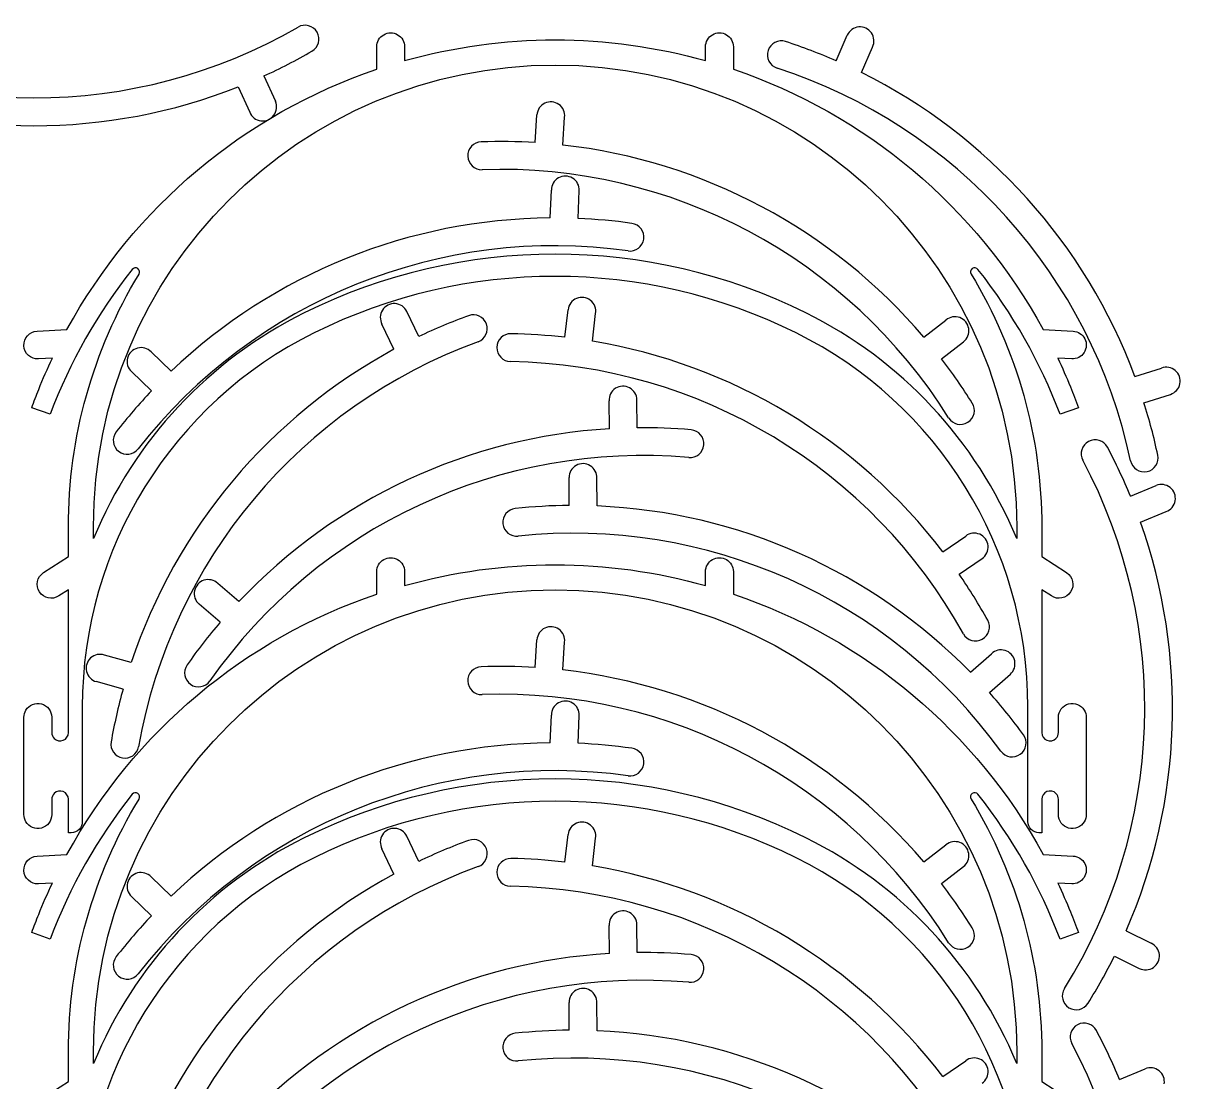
# Model space of a CAD drawing. Extents: x 1 to 1687, y 2 to 1275.
# Drawn here: x 1090 to 1683, y 736 to 1275 of the extents above; entities that cross this region are included whole.
import ezdxf

# ---------------------------------------------------------------- set-up
doc = ezdxf.new("R2010")
doc.units = 0
doc.layers.add('Capa_1', color=7, linetype='CONTINUOUS')

msp = doc.modelspace()

# ---------------------------------------------------------------- linework, layer by layer
at = {"layer": 'Capa_1', "color": 7}
for points in [[(1504.062576, 1255.858619), (1509.730485, 1268.849195)], [(1269.95814, 1251.538322), (1269.95814, 1263.01087)], [(1284.131371, 1263.01087), (1284.131371, 1255.924255)], [(1451.670385, 1263.01087), (1451.670385, 1251.538322)], [(1516.911355, 1249.865721), (1522.579263, 1262.856299)], [(1212.391481, 1248.12776), (1218.252743, 1235.22327)], [(1199.340359, 1242.589333), (1205.201624, 1229.684843)], [(1350.693124, 1214.148705), (1351.576178, 1228.294392)], [(1364.816719, 1212.911764), (1365.699771, 1227.057453)], [(1358.362445, 1175.778116), (1358.962858, 1189.938617)], [(1372.537967, 1175.531964), (1373.13838, 1189.692465)], [(1291.355108, 1115.319467), (1285.237288, 1128.104324)], [(1365.8117, 1114.959538), (1367.433872, 1129.039624)], [(1278.723303, 1108.881801), (1272.605483, 1121.666659)], [(1379.851203, 1112.985121), (1381.473372, 1127.065208)], [(1548.77886, 1115.097359), (1560.012371, 1123.73961)], [(1096.786038, 1118.101175), (1112.038831, 1118.907292)], [(1557.702147, 1104.080055), (1568.935658, 1112.722306)], [(1104.610809, 1104.321651), (1097.534072, 1103.947704)], [(1165.183678, 1097.728828), (1154.915067, 1107.497958)], [(1624.094228, 1103.948073), (1617.017507, 1104.322048)], [(1656.324725, 1095.031489), (1669.836597, 1099.310462)], [(1155.157655, 1087.704617), (1144.889046, 1097.473748)], [(1388.474898, 1068.391986), (1388.333385, 1082.564504)], [(1402.643876, 1068.888061), (1402.502363, 1083.060579)], [(1660.941732, 1081.626666), (1674.453604, 1085.905639)], [(1103.463124, 1075.745248), (1094.129148, 1079.108016)], [(1627.499148, 1079.108385), (1618.16517, 1075.745616)], [(1368.048019, 1029.286419), (1367.942169, 1043.459247)], [(1382.223495, 1029.037704), (1382.117642, 1043.210533)], [(1654.056859, 1034.029959), (1667.158024, 1039.437336)], [(1659.136481, 1020.793517), (1672.237646, 1026.200897)], [(1596.089629, 1018.463096), (1596.089629, 1012.382696)], [(1608.845535, 1018.462331), (1608.845535, 1003.265002), (1608.847037, 1003.290514), (1621.516033, 995.055216)], [(1558.442019, 1005.676932), (1570.112436, 1013.719423)], [(1100.112258, 995.054848), (1112.781264, 1003.290145), (1112.782764, 1003.264633)], [(1566.776476, 994.207718), (1578.446893, 1002.250209)], [(1269.95814, 984.108401), (1269.95814, 995.580949)], [(1284.131371, 995.580949), (1284.131371, 988.494335)], [(1451.670385, 995.580949), (1451.670385, 984.108401)], [(1112.782548, 913.58115), (1112.782548, 986.386501)], [(1199.645661, 980.339467), (1188.879845, 989.557791)], [(1613.791283, 983.171616), (1608.845535, 986.386501)], [(1613.791481, 983.172013), (1613.791283, 983.171616)], [(1190.158004, 969.804272), (1179.392191, 979.022597)], [(1350.693124, 946.718784), (1351.576178, 960.864472)], [(1364.816719, 945.481844), (1365.699771, 959.627532)], [(1144.798497, 949.276433), (1131.145522, 953.081242)], [(1572.560701, 944.29412), (1583.163995, 953.698929)], [(1140.652126, 935.718647), (1126.999153, 939.523458)], [(1582.23078, 933.926111), (1592.834073, 943.33092)], [(1119.869163, 926.778296), (1119.869163, 872.478816)], [(1358.362445, 908.348196), (1358.962858, 922.508697)], [(1372.537967, 908.102044), (1373.13838, 922.262545)], [(1608.845535, 879.56543), (1608.845535, 872.478816), (1608.845535, 862.557528)], [(1114.199874, 862.557528), (1112.782548, 862.557528), (1112.782548, 872.478816)], [(1601.758921, 868.226848), (1601.758921, 872.478816)], [(1291.355108, 847.956078), (1285.237288, 860.740936)], [(1365.8117, 847.59615), (1367.433872, 861.676235)], [(1379.851203, 845.621732), (1381.473372, 859.701819)], [(1548.77886, 847.667438), (1560.012371, 856.30969)], [(1096.786038, 850.671255), (1112.038831, 851.477371)], [(1278.723303, 841.518413), (1272.605483, 854.30327)], [(1557.702147, 836.650134), (1568.935658, 845.292386)], [(1104.610809, 836.89173), (1097.534072, 836.517784)], [(1165.183678, 830.298908), (1154.915067, 840.068038)], [(1624.094228, 836.518153), (1617.017507, 836.892127)], [(1155.157655, 820.274696), (1144.889046, 830.043828)], [(1388.474898, 801.028598), (1388.333385, 815.201116)], [(1402.643876, 801.524673), (1402.502363, 815.69719)], [(1103.463124, 808.315327), (1094.129148, 811.678096)], [(1627.499148, 811.678464), (1618.16517, 808.315696)], [(1651.865174, 812.570426), (1664.557226, 806.262327)], [(1645.874599, 799.720561), (1658.56665, 793.412462)], [(1368.048019, 761.923031), (1367.942169, 776.095859)], [(1382.223495, 761.674316), (1382.117642, 775.847145)], [(1596.089629, 751.033176), (1596.089629, 744.952776)], [(1608.845535, 751.032411), (1608.845535, 735.835082), (1608.847037, 735.860593), (1621.516033, 727.625296)], [(1558.442019, 738.313544), (1570.112436, 746.356035)], [(1648.445669, 736.866167), (1661.546834, 742.273544)], [(1100.112258, 727.624927), (1112.781264, 735.860225), (1112.782764, 735.834713)]]:
    msp.add_lwpolyline(points, dxfattribs=at)
for points in [[(1488.688051, 1127.382514)], [(1488.688051, 859.952593)]]:
    msp.add_lwpolyline(points, close=True, dxfattribs=at)
for points in [[(960.519798, 1273.005064), (1043.838657, 1224.900513), (1146.491931, 1224.900154), (1229.811126, 1273.004124)], [(1239.49043, 1270.409476), (1237.533801, 1273.798502), (1233.200539, 1274.960083), (1229.811126, 1273.004124)], [(1236.897697, 1260.729658), (1240.286336, 1262.686958), (1241.447059, 1267.02045), (1239.49043, 1270.409476)], [(1273.501448, 1269.148059), (1275.694055, 1270.413961), (1278.395457, 1270.413961), (1280.588064, 1269.148059)], [(1284.131371, 1255.924255), (1334.282136, 1270.016489), (1387.346392, 1270.016489), (1437.497157, 1255.924255)], [(1441.040464, 1269.148058), (1443.23307, 1270.413959), (1445.934472, 1270.413959), (1448.127078, 1269.148058)], [(1515.553589, 1273.072329), (1512.989616, 1272.826669), (1510.76047, 1271.210009), (1509.730485, 1268.849195)], [(1522.072648, 1270.031725), (1520.613128, 1272.154014), (1518.117563, 1273.317989), (1515.553589, 1273.072329)], [(1522.579263, 1262.856299), (1523.726106, 1265.162608), (1523.532169, 1267.909437), (1522.072648, 1270.031725)], [(1269.95814, 1263.01087), (1269.95814, 1265.542674), (1271.308842, 1267.882157), (1273.501448, 1269.148059)], [(1280.588064, 1269.148059), (1282.78067, 1267.882157), (1284.131371, 1265.542674), (1284.131371, 1263.01087)], [(1437.497157, 1263.01087), (1437.497157, 1265.542673), (1438.847858, 1267.882156), (1441.040464, 1269.148058)], [(1448.127078, 1269.148058), (1450.319684, 1267.882156), (1451.670385, 1265.542673), (1451.670385, 1263.01087)], [(1478.299647, 1265.637881), (1474.577644, 1266.846429), (1470.580563, 1264.809328), (1469.371279, 1261.087564)], [(1504.062576, 1255.858619), (1495.638551, 1259.534109), (1487.040751, 1262.797718), (1478.299647, 1265.637881)], [(1212.391481, 1248.12776), (1220.759688, 1251.928619), (1228.938088, 1256.13422), (1236.897697, 1260.729658)], [(1437.497157, 1255.924255), (1437.497157, 1255.924255), (1437.497157, 1263.01087), (1437.497157, 1263.01087)], [(1469.371279, 1261.087564), (1468.161995, 1257.3658), (1470.198305, 1253.368316), (1473.91983, 1252.158296)], [(1125.538457, 1018.463096), (1125.563157, 1148.384747), (1230.89239, 1253.693957), (1360.814043, 1253.693957)], [(1360.814043, 1253.693957), (1490.735696, 1253.693957), (1596.064929, 1148.384747), (1596.089629, 1018.463096)], [(1112.038831, 1118.907292), (1146.159113, 1181.377019), (1202.533025, 1228.72354), (1269.95814, 1251.538322)], [(1451.670385, 1251.538322), (1519.095351, 1228.723579), (1575.469162, 1181.377203), (1609.589459, 1118.90766)], [(1654.110899, 1052.03584), (1634.10802, 1146.141977), (1565.419573, 1222.428226), (1473.91983, 1252.158296)], [(1656.324725, 1095.031489), (1631.193802, 1162.469227), (1581.352766, 1217.823305), (1516.911355, 1249.865721)], [(990.990347, 1242.59006), (1057.922131, 1216.141087), (1132.40839, 1216.140827), (1199.340359, 1242.589333)], [(1217.494701, 1228.070035), (1219.027781, 1230.139812), (1219.317967, 1232.878146), (1218.252743, 1235.22327)], [(1362.769568, 1233.626875), (1360.672202, 1235.121989), (1357.929035, 1235.362234), (1355.603709, 1234.254459)], [(1205.201624, 1229.684843), (1206.148149, 1227.289347), (1208.319204, 1225.595476), (1210.872981, 1225.260014)], [(1355.603709, 1234.254459), (1353.278383, 1233.146683), (1351.736601, 1230.865106), (1351.576178, 1228.294392)], [(1365.699771, 1227.057453), (1365.988647, 1229.616917), (1364.866934, 1232.131762), (1362.769568, 1233.626875)], [(1210.872981, 1225.260014), (1213.426757, 1224.924552), (1215.961622, 1226.000258), (1217.494701, 1228.070035)], [(1323.139185, 1214.526764), (1319.228299, 1214.389427), (1316.169001, 1211.108097), (1316.305564, 1207.197183)], [(1350.693124, 1214.148705), (1341.520038, 1214.721349), (1332.324529, 1214.847518), (1323.139185, 1214.526764)], [(1548.77886, 1115.097359), (1502.098452, 1169.872822), (1436.33099, 1204.842002), (1364.816719, 1212.911764)], [(1316.305564, 1207.197183), (1316.442127, 1203.286269), (1319.722853, 1200.226322), (1323.633793, 1200.362112)], [(1561.403922, 1073.937492), (1510.42117, 1155.526947), (1419.78371, 1203.719739), (1323.633793, 1200.362112)], [(1362.56373, 1196.165676), (1360.321587, 1194.89801), (1358.943138, 1192.514232), (1358.962858, 1189.938617)], [(1369.755874, 1196.040787), (1367.559095, 1197.385533), (1364.805873, 1197.433341), (1362.56373, 1196.165676)], [(1373.13838, 1189.692465), (1373.24751, 1192.265842), (1371.952654, 1194.696041), (1369.755874, 1196.040787)], [(1358.362445, 1175.778116), (1286.396417, 1175.227838), (1217.333961, 1147.324795), (1165.183678, 1097.728828)], [(1399.980473, 1173.027778), (1390.878978, 1174.306906), (1381.720657, 1175.142621), (1372.537967, 1175.531964)], [(1398.007965, 1158.992422), (1302.735735, 1172.382059), (1207.557278, 1133.927466), (1148.325395, 1058.114116)], [(1406.010509, 1165.024041), (1406.555126, 1168.899256), (1403.85558, 1172.482395), (1399.980473, 1173.027778)], [(1488.688051, 1127.382514), (1408.124018, 1167.353466), (1313.504066, 1167.353466), (1232.940032, 1127.382514)], [(1398.007965, 1158.992422), (1401.883288, 1158.448572), (1405.465893, 1161.148827), (1406.010509, 1165.024041)], [(1483.648675, 1117.225355), (1406.25958, 1155.621095), (1315.368495, 1155.621095), (1237.9794, 1117.225355)], [(1145.299081, 1149.579745), (1127.617982, 1127.280798), (1113.504708, 1102.372881), (1103.463124, 1075.745248)], [(1112.782764, 1018.461963), (1112.782772, 1063.845525), (1125.234609, 1108.35919), (1148.782359, 1147.155726)], [(1148.179444, 1150.004066), (1147.2579, 1150.64537), (1145.996543, 1150.459553), (1145.299081, 1149.579745)], [(1148.782359, 1147.155726), (1149.365015, 1148.115428), (1149.100989, 1149.362761), (1148.179444, 1150.004066)], [(1573.448869, 1150.004458), (1572.527319, 1149.363161), (1572.263283, 1148.11583), (1572.845932, 1147.156123)], [(1572.845932, 1147.156123), (1596.393689, 1108.359579), (1608.84553, 1063.845904), (1608.845535, 1018.462331)], [(1576.329229, 1149.580114), (1575.631775, 1150.459928), (1574.370419, 1150.645755), (1573.448869, 1150.004458)], [(1618.16517, 1075.745616), (1608.12359, 1102.373249), (1594.010322, 1127.281165), (1576.329229, 1149.580114)], [(1371.767809, 1134.780738), (1369.387693, 1133.796179), (1367.728616, 1131.598419), (1367.433872, 1129.039624)], [(1378.891002, 1133.778982), (1376.874759, 1135.381814), (1374.147925, 1135.765297), (1371.767809, 1134.780738)], [(1381.473372, 1127.065208), (1381.895804, 1129.606046), (1380.907246, 1132.17615), (1378.891002, 1133.778982)], [(1272.861438, 1128.855332), (1271.476876, 1126.683427), (1271.378894, 1123.931534), (1272.605483, 1121.666659)], [(1279.270356, 1132.121569), (1276.699395, 1132.277584), (1274.245999, 1131.027236), (1272.861438, 1128.855332)], [(1285.237288, 1128.104324), (1284.125516, 1130.427714), (1281.841317, 1131.965555), (1279.270356, 1132.121569)], [(1232.940032, 1127.382514), (1184.407023, 1103.303394), (1146.249082, 1062.445927), (1125.538457, 1012.382696)], [(1316.761046, 1125.991878), (1308.124389, 1122.848387), (1299.645727, 1119.286709), (1291.355108, 1115.319467)], [(1325.842779, 1121.755929), (1324.504344, 1125.433222), (1320.438604, 1127.329586), (1316.761046, 1125.991878)], [(1321.608626, 1112.673358), (1325.285654, 1114.01252), (1327.181214, 1118.078635), (1325.842779, 1121.755929)], [(1596.089629, 1012.382696), (1575.379004, 1062.445927), (1537.221062, 1103.303394), (1488.688051, 1127.382514)], [(1567.097171, 1124.983858), (1564.684861, 1125.886599), (1561.972731, 1125.410289), (1560.012371, 1123.73961)], [(1571.624522, 1119.394079), (1571.242595, 1121.941295), (1569.509481, 1124.081117), (1567.097171, 1124.983858)], [(1090.088505, 1110.650696), (1089.882048, 1114.557045), (1092.879842, 1117.891855), (1096.786038, 1118.101175)], [(1237.9794, 1117.225355), (1165.631091, 1081.330542), (1119.869153, 1007.541626), (1119.869163, 926.778296)], [(1338.315309, 1116.779141), (1334.402594, 1116.846673), (1331.175757, 1113.72995), (1331.107452, 1109.817249)], [(1365.8117, 1114.959538), (1356.681155, 1116.01148), (1347.504851, 1116.618731), (1338.315309, 1116.779141)], [(1601.758921, 926.778297), (1601.758928, 1007.541628), (1555.996987, 1081.330544), (1483.648675, 1117.225355)], [(1568.935658, 1112.722306), (1570.977127, 1114.292844), (1572.00645, 1116.846863), (1571.624522, 1119.394079)], [(1609.589459, 1118.90766), (1609.589459, 1118.90766), (1624.842263, 1118.101572), (1624.842263, 1118.101572)], [(1624.842263, 1118.101572), (1627.370542, 1117.967948), (1629.635481, 1116.495654), (1630.783899, 1114.239289)], [(1097.534072, 1103.947704), (1093.627574, 1103.744111), (1090.294962, 1106.744348), (1090.088505, 1110.650696)], [(1154.915067, 1107.497958), (1153.140089, 1109.364442), (1150.492583, 1110.121672), (1147.999099, 1109.476036)], [(1321.608626, 1112.673358), (1231.202186, 1079.768103), (1165.217934, 1001.131134), (1148.511497, 906.384233)], [(1331.107452, 1109.817249), (1331.039146, 1105.904548), (1334.155231, 1102.677095), (1338.067918, 1102.608015)], [(1558.442019, 1005.676932), (1514.692311, 1062.820391), (1450.845126, 1101.18365), (1379.851203, 1112.985121)], [(1630.783899, 1114.239289), (1631.932317, 1111.982923), (1631.789742, 1109.285281), (1630.409881, 1107.162539)], [(1097.65531, 1088.383175), (1099.810259, 1093.765885), (1102.129851, 1099.081211), (1104.610809, 1104.321651)], [(1142.912217, 1104.390073), (1142.266131, 1101.896705), (1143.022882, 1099.249063), (1144.889046, 1097.473748)], [(1147.999099, 1109.476036), (1145.505615, 1108.830401), (1143.558302, 1106.88344), (1142.912217, 1104.390073)], [(1278.723303, 1108.881801), (1215.439412, 1074.609931), (1167.560568, 1017.550147), (1144.798497, 949.276433)], [(1573.423532, 1081.448216), (1568.553072, 1089.242573), (1563.306413, 1096.795442), (1557.702147, 1104.080055)], [(1617.017507, 1104.322048), (1619.296116, 1099.508985), (1621.438645, 1094.632668), (1623.442543, 1089.698904)], [(1630.409881, 1107.162539), (1629.030021, 1105.039797), (1626.622507, 1103.814449), (1624.094228, 1103.948073)], [(1568.895638, 963.912729), (1522.252818, 1048.058599), (1434.261789, 1100.928943), (1338.067918, 1102.608015)], [(1676.919688, 1098.056528), (1674.961614, 1099.729886), (1672.250138, 1100.209904), (1669.836597, 1099.310462)], [(1679.26219, 1091.255409), (1679.774494, 1093.779636), (1678.877762, 1096.38317), (1676.919688, 1098.056528)], [(1094.129148, 1079.108016), (1095.250327, 1082.220073), (1096.425895, 1085.312266), (1097.65531, 1088.383175)], [(1155.157655, 1087.704617), (1148.822638, 1081.045714), (1142.815228, 1074.082645), (1137.156714, 1066.840087)], [(1391.603423, 1088.971484), (1389.430698, 1087.588211), (1388.178896, 1085.135557), (1388.333385, 1082.564504)], [(1398.792247, 1089.223174), (1396.5281, 1090.451106), (1393.776149, 1090.354757), (1391.603423, 1088.971484)], [(1402.502363, 1083.060579), (1402.476663, 1085.636141), (1401.056394, 1087.995242), (1398.792247, 1089.223174)], [(1623.442543, 1089.698904), (1624.865234, 1086.196136), (1626.217706, 1082.665257), (1627.499148, 1079.108385)], [(1674.453604, 1085.905639), (1676.909112, 1086.683238), (1678.749885, 1088.731181), (1679.26219, 1091.255409)], [(1571.168347, 1071.684237), (1574.487006, 1073.757977), (1575.496615, 1078.129146), (1573.423532, 1081.448216)], [(1667.974457, 1054.982664), (1666.063549, 1063.972759), (1663.716534, 1072.864597), (1660.941732, 1081.626666)], [(1388.474898, 1068.391986), (1316.636297, 1064.076051), (1249.128821, 1032.596798), (1199.645661, 980.339467)], [(1430.179832, 1067.823537), (1421.023866, 1068.624576), (1411.834358, 1068.979837), (1402.643876, 1068.888061)], [(1561.403922, 1073.937492), (1563.478318, 1070.619243), (1567.849687, 1069.610498), (1571.168347, 1071.684237)], [(1137.156714, 1066.840087), (1134.74805, 1063.755895), (1135.295217, 1059.303139), (1138.378931, 1056.893865)], [(1436.620488, 1060.146357), (1436.961545, 1064.044763), (1434.078171, 1067.481709), (1430.179832, 1067.823537)], [(1642.317804, 1058.961005), (1640.479947, 1062.415882), (1636.189599, 1063.72712), (1632.734358, 1061.889946)], [(1138.378931, 1056.893865), (1141.462646, 1054.484592), (1145.915511, 1055.030877), (1148.325395, 1058.114116)], [(1428.944581, 1053.704183), (1333.102159, 1062.089307), (1240.066699, 1018.706159), (1184.883755, 939.89675)], [(1428.944581, 1053.704183), (1432.843056, 1053.363897), (1436.27943, 1056.24795), (1436.620488, 1060.146357)], [(1632.734358, 1061.889946), (1629.279118, 1060.052772), (1627.967031, 1055.762683), (1629.803522, 1052.30708)], [(1654.056859, 1034.029959), (1650.550332, 1042.525704), (1646.632686, 1050.845882), (1642.317804, 1058.961005)], [(1378.736317, 1049.559552), (1376.539767, 1050.904719), (1373.786523, 1050.953025), (1371.544136, 1049.685742)], [(1620.405394, 783.179797), (1671.388142, 864.769255), (1674.970688, 967.359994), (1629.803522, 1052.30708)], [(1654.110899, 1052.03584), (1654.925285, 1048.208221), (1658.688018, 1045.765215), (1662.515798, 1046.578844)], [(1662.515798, 1046.578844), (1666.343579, 1047.392473), (1668.787329, 1051.154722), (1667.974457, 1054.982664)], [(1371.544136, 1049.685742), (1369.301749, 1048.418458), (1367.922877, 1046.03489), (1367.942169, 1043.459247)], [(1382.117642, 1043.210533), (1382.227275, 1045.783914), (1380.932868, 1048.214386), (1378.736317, 1049.559552)], [(1674.28045, 1038.430137), (1672.265432, 1040.034509), (1669.538892, 1040.420076), (1667.158024, 1039.437336)], [(1676.857688, 1031.714391), (1677.282062, 1034.254906), (1676.295468, 1036.825765), (1674.28045, 1038.430137)], [(1340.534828, 1027.741492), (1336.643048, 1027.33168), (1333.820097, 1023.844937), (1334.229139, 1019.953076)], [(1368.048019, 1029.286419), (1358.857333, 1029.217786), (1349.675423, 1028.702202), (1340.534828, 1027.741492)], [(1572.560701, 944.29412), (1522.173061, 995.679892), (1454.126478, 1025.976183), (1382.223495, 1029.037704)], [(1672.237646, 1026.200897), (1674.664713, 1027.063252), (1676.433314, 1029.173876), (1676.857688, 1031.714391)], [(1588.026176, 904.115196), (1531.476223, 981.949526), (1437.697792, 1023.702374), (1342.016308, 1013.645847)], [(1651.865174, 812.570426), (1680.633689, 878.538482), (1683.233221, 952.979366), (1659.136481, 1020.793517)], [(1112.782764, 1003.264633), (1112.782764, 1003.264633), (1112.782764, 1018.461963), (1112.782764, 1018.461963)], [(1125.538457, 1012.382696), (1125.538457, 1012.382696), (1125.538457, 1018.463096), (1125.538457, 1018.463096)], [(1334.229139, 1019.953076), (1334.638181, 1016.061215), (1338.124366, 1013.237574), (1342.016308, 1013.645847)], [(1577.252645, 1014.591176), (1574.890887, 1015.618931), (1572.157546, 1015.285215), (1570.112436, 1013.719423)], [(1581.481245, 1008.772114), (1581.233152, 1011.335828), (1579.614403, 1013.563421), (1577.252645, 1014.591176)], [(1273.501448, 1001.718138), (1275.694055, 1002.98404), (1278.395457, 1002.98404), (1280.588064, 1001.718138)], [(1441.040464, 1001.718137), (1443.23307, 1002.984039), (1445.934472, 1002.984039), (1448.127078, 1001.718137)], [(1578.446893, 1002.250209), (1580.567759, 1003.711752), (1581.729338, 1006.2084), (1581.481245, 1008.772114)], [(1269.95814, 995.580949), (1269.95814, 998.112753), (1271.308842, 1000.452237), (1273.501448, 1001.718138)], [(1280.588064, 1001.718138), (1282.78067, 1000.452237), (1284.131371, 998.112753), (1284.131371, 995.580949)], [(1284.131371, 988.494335), (1334.282136, 1002.586569), (1387.346392, 1002.586569), (1437.497157, 988.494335)], [(1437.497157, 995.580949), (1437.497157, 998.112753), (1438.847858, 1000.452236), (1441.040464, 1001.718137)], [(1448.127078, 1001.718137), (1450.319684, 1000.452236), (1451.670385, 998.112753), (1451.670385, 995.580949)], [(1098.041632, 985.256616), (1095.910765, 988.534679), (1096.837324, 992.919173), (1100.112258, 995.054848)], [(1181.869831, 991.171204), (1179.413554, 990.395955), (1177.570806, 988.349748), (1177.056099, 985.825984)], [(1188.879845, 989.557791), (1187.009616, 991.328822), (1184.326108, 991.946454), (1181.869831, 991.171204)], [(1437.497157, 988.494335), (1437.497157, 988.494335), (1437.497157, 995.580949), (1437.497157, 995.580949)], [(1581.291857, 970.784102), (1576.835997, 978.822677), (1571.991814, 986.639784), (1566.776476, 994.207718)], [(1621.516033, 995.055216), (1624.786643, 992.917831), (1625.710299, 988.536553), (1623.580892, 985.260743)], [(1107.836815, 983.171616), (1104.555628, 981.045561), (1100.172499, 981.978553), (1098.041632, 985.256616)], [(1112.782548, 986.386501), (1112.782548, 986.386501), (1107.836815, 983.171616), (1107.836815, 983.171616)], [(1125.538457, 751.033176), (1125.563157, 880.954827), (1230.89239, 986.264037), (1360.814043, 986.264037)], [(1177.056099, 985.825984), (1176.541391, 983.30222), (1177.435672, 980.697811), (1179.392191, 979.022597)], [(1360.814043, 986.264037), (1490.735696, 986.264037), (1596.064929, 880.954827), (1596.089629, 751.033176)], [(1608.845535, 986.386501), (1608.845535, 986.386501), (1608.845535, 913.58115), (1608.845535, 913.58115)], [(1623.580892, 985.260743), (1621.451486, 981.984932), (1617.072473, 981.050598), (1613.791481, 983.172013)], [(1112.038831, 851.477371), (1146.159113, 913.947099), (1202.533025, 961.29362), (1269.95814, 984.108401)], [(1451.670385, 984.108401), (1519.095351, 961.293659), (1575.469162, 913.947283), (1609.589459, 851.47774)], [(1190.158004, 969.804272), (1184.180169, 962.822945), (1178.545411, 955.555015), (1173.273698, 948.026239)], [(1362.769568, 966.196955), (1360.672202, 967.692068), (1357.929035, 967.932314), (1355.603709, 966.824538)], [(1578.528755, 961.151532), (1581.951397, 963.048744), (1583.188392, 967.361084), (1581.291857, 970.784102)], [(1355.603709, 966.824538), (1353.278383, 965.716763), (1351.736601, 963.435186), (1351.576178, 960.864472)], [(1365.699771, 959.627532), (1365.988647, 962.186997), (1364.866934, 964.701842), (1362.769568, 966.196955)], [(1568.895638, 963.912729), (1570.793527, 960.490461), (1575.106112, 959.25432), (1578.528755, 961.151532)], [(1590.144742, 955.434357), (1587.675337, 956.166625), (1585.003039, 955.502286), (1583.163995, 953.698929)], [(1124.110434, 951.580931), (1122.211926, 949.840249), (1121.406593, 947.206977), (1122.006699, 944.702145)], [(1131.145522, 953.081242), (1128.702049, 953.895948), (1126.008942, 953.321613), (1124.110434, 951.580931)], [(1595.050988, 950.174006), (1594.492306, 952.688376), (1592.614148, 954.702089), (1590.144742, 955.434357)], [(1592.834073, 943.33092), (1594.761014, 945.040037), (1595.60967, 947.659637), (1595.050988, 950.174006)], [(1122.006699, 944.702145), (1122.606804, 942.197313), (1124.517969, 940.214857), (1126.999153, 939.523458)], [(1173.273698, 948.026239), (1171.02975, 944.820215), (1171.809205, 940.402197), (1175.014786, 938.157614)], [(1323.139185, 947.096844), (1319.228299, 946.959507), (1316.169001, 943.678176), (1316.305564, 939.767263)], [(1350.693124, 946.718784), (1341.520038, 947.291429), (1332.324529, 947.417597), (1323.139185, 947.096844)], [(1548.77886, 847.667438), (1502.098452, 902.442902), (1436.33099, 937.412082), (1364.816719, 945.481844)], [(1175.014786, 938.157614), (1178.220366, 935.913032), (1182.638538, 936.691614), (1184.883755, 939.89675)], [(1316.305564, 939.767263), (1316.442127, 935.856349), (1319.722853, 932.796402), (1323.633793, 932.932192)], [(1140.652126, 935.718647), (1138.184803, 926.865074), (1136.149538, 917.896741), (1134.553542, 908.84543)], [(1561.403922, 806.507572), (1510.42117, 888.097027), (1419.78371, 936.289819), (1323.633793, 932.932192)], [(1599.492585, 912.44607), (1594.090283, 919.881695), (1588.329542, 927.050176), (1582.23078, 933.926111)], [(1091.100625, 924.997941), (1092.731135, 927.74046), (1095.993341, 929.055193), (1099.069887, 928.209711)], [(1099.069887, 928.209711), (1102.146433, 927.364228), (1104.278617, 924.567033), (1104.278611, 921.376426)], [(1362.56373, 928.735755), (1360.321587, 927.46809), (1358.943138, 925.084312), (1358.962858, 922.508697)], [(1369.755874, 928.610867), (1367.559095, 929.955612), (1364.805873, 930.003421), (1362.56373, 928.735755)], [(1373.13838, 922.262545), (1373.24751, 924.835922), (1371.952654, 927.266121), (1369.755874, 928.610867)], [(1601.758921, 872.478816), (1601.758921, 872.478816), (1601.758921, 926.778296), (1601.758921, 926.778297)], [(1617.349472, 921.376426), (1617.349468, 924.567032), (1619.481652, 927.364225), (1622.558196, 928.209708)], [(1622.558196, 928.209708), (1625.634741, 929.05519), (1628.896945, 927.740458), (1630.527456, 924.997941)], [(1090.105383, 921.376426), (1090.105381, 922.651137), (1090.449204, 923.902249), (1091.100625, 924.997941)], [(1090.105383, 871.770155), (1090.105383, 871.770155), (1090.105383, 921.376426), (1090.105383, 921.376426)], [(1104.278611, 921.376426), (1104.278611, 921.376426), (1104.278611, 913.58115), (1104.278611, 913.58115)], [(1617.349472, 913.58115), (1617.349472, 913.58115), (1617.349472, 921.376426), (1617.349472, 921.376426)], [(1630.527456, 924.997941), (1631.178878, 923.90225), (1631.522702, 922.651137), (1631.5227, 921.376426)], [(1631.5227, 921.376426), (1631.5227, 921.376426), (1631.5227, 871.770155), (1631.5227, 871.770155)], [(1104.278611, 913.58115), (1104.278635, 912.453487), (1104.726608, 911.372017), (1105.523988, 910.57464)], [(1105.523988, 910.57464), (1106.740031, 909.358598), (1108.568857, 908.994814), (1110.157699, 909.652916)], [(1110.157699, 909.652916), (1111.746542, 910.311017), (1112.782513, 911.861406), (1112.782548, 913.58115)], [(1134.553542, 908.84543), (1133.874758, 904.991452), (1136.44832, 901.31678), (1140.302164, 900.637234)], [(1358.362445, 908.348196), (1286.396417, 907.797918), (1217.333961, 879.894874), (1165.183678, 830.298908)], [(1399.980473, 905.597858), (1390.878978, 906.876985), (1381.720657, 907.712701), (1372.537967, 908.102044)], [(1597.923994, 902.548562), (1601.089913, 904.848748), (1601.792145, 909.279697), (1599.492585, 912.44607)], [(1608.845535, 913.58115), (1608.845569, 911.861405), (1609.881541, 910.311015), (1611.470385, 909.652913)], [(1611.470385, 909.652913), (1613.059229, 908.994811), (1614.888055, 909.358596), (1616.104099, 910.57464)], [(1616.104099, 910.57464), (1616.901477, 911.372017), (1617.349449, 912.453487), (1617.349472, 913.58115)], [(1140.302164, 900.637234), (1144.156008, 899.957689), (1147.831189, 902.530524), (1148.511497, 906.384233)], [(1398.007965, 891.562502), (1302.735735, 904.952139), (1207.557278, 866.497546), (1148.325395, 790.684195)], [(1406.010509, 897.594121), (1406.555126, 901.469336), (1403.85558, 905.052475), (1399.980473, 905.597858)], [(1588.026176, 904.115196), (1590.326988, 900.949732), (1594.758075, 900.248377), (1597.923994, 902.548562)], [(1488.688051, 859.952593), (1408.124018, 899.923545), (1313.504066, 899.923545), (1232.940032, 859.952593)], [(1398.007965, 891.562502), (1401.883288, 891.018652), (1405.465893, 893.718907), (1406.010509, 897.594121)], [(1483.648675, 849.795434), (1406.25958, 888.191175), (1315.368495, 888.191175), (1237.9794, 849.795434)], [(1145.299081, 882.149825), (1127.617982, 859.850877), (1113.504708, 834.942961), (1103.463124, 808.315327)], [(1105.523988, 882.572026), (1104.726588, 881.774627), (1104.278612, 880.693123), (1104.278611, 879.56543)], [(1104.278611, 879.56543), (1104.278611, 879.56543), (1104.278611, 871.770155), (1104.278611, 871.770155)], [(1110.157738, 883.493733), (1108.568888, 884.151857), (1106.740042, 883.788078), (1105.523988, 882.572026)], [(1112.782548, 879.56543), (1112.782547, 881.28519), (1111.746589, 882.83561), (1110.157738, 883.493733)], [(1112.782548, 872.478816), (1112.782548, 872.478816), (1112.782548, 879.56543), (1112.782548, 879.56543)], [(1112.782764, 751.032042), (1112.782772, 796.415605), (1125.234609, 840.929269), (1148.782359, 879.725806)], [(1148.179444, 882.574145), (1147.2579, 883.21545), (1145.996543, 883.029633), (1145.299081, 882.149825)], [(1148.782359, 879.725806), (1149.365015, 880.685508), (1149.100989, 881.932841), (1148.179444, 882.574145)], [(1573.448869, 882.574538), (1572.527319, 881.933241), (1572.263283, 880.685909), (1572.845932, 879.726203)], [(1572.845932, 879.726203), (1596.393689, 840.929659), (1608.84553, 796.415984), (1608.845535, 751.032411)], [(1576.329229, 882.150193), (1575.631775, 883.030008), (1574.370419, 883.215835), (1573.448869, 882.574538)], [(1618.16517, 808.315696), (1608.12359, 834.943328), (1594.010322, 859.851245), (1576.329229, 882.150193)], [(1611.470346, 883.493736), (1609.881494, 882.835613), (1608.845535, 881.285191), (1608.845535, 879.56543)], [(1616.104099, 882.572026), (1614.888044, 883.78808), (1613.059197, 884.15186), (1611.470346, 883.493736)], [(1617.349472, 879.56543), (1617.349472, 880.693122), (1616.901498, 881.774627), (1616.104099, 882.572026)], [(1617.349472, 871.770155), (1617.349472, 871.770155), (1617.349472, 879.56543), (1617.349472, 879.56543)], [(1119.869163, 872.478816), (1119.869163, 872.478816), (1119.869163, 868.226848), (1119.869163, 868.226848)], [(1091.100625, 868.148696), (1090.449214, 869.244371), (1090.105391, 870.495463), (1090.105383, 871.770155)], [(1099.06986, 864.936918), (1095.99332, 864.091451), (1092.73113, 865.406186), (1091.100625, 868.148696)], [(1104.278611, 871.770155), (1104.278591, 868.579558), (1102.146399, 865.782386), (1099.06986, 864.936918)], [(1119.869163, 868.226848), (1119.86917, 866.723254), (1119.271875, 865.28124), (1118.208677, 864.218036)], [(1371.767809, 867.417349), (1369.387693, 866.43279), (1367.728616, 864.235031), (1367.433872, 861.676235)], [(1378.891002, 866.415594), (1376.874759, 868.018426), (1374.147925, 868.401908), (1371.767809, 867.417349)], [(1603.419408, 864.218035), (1602.356208, 865.281239), (1601.758913, 866.723253), (1601.758921, 868.226848)], [(1622.558224, 864.936922), (1619.481686, 865.782389), (1617.349494, 868.579559), (1617.349472, 871.770155)], [(1630.527456, 868.148696), (1628.896951, 865.406188), (1625.634762, 864.091455), (1622.558224, 864.936922)], [(1631.5227, 871.770155), (1631.522692, 870.495462), (1631.178868, 869.244371), (1630.527456, 868.148696)], [(1118.208677, 864.218036), (1117.145478, 863.154831), (1115.703468, 862.557529), (1114.199874, 862.557528)], [(1272.861438, 861.491944), (1271.476876, 859.320039), (1271.378894, 856.568145), (1272.605483, 854.30327)], [(1279.270356, 864.758181), (1276.699395, 864.914195), (1274.245999, 863.663848), (1272.861438, 861.491944)], [(1285.237288, 860.740936), (1284.125516, 863.064326), (1281.841317, 864.602166), (1279.270356, 864.758181)], [(1381.473372, 859.701819), (1381.895804, 862.242658), (1380.907246, 864.812762), (1378.891002, 866.415594)], [(1607.428212, 862.557528), (1605.924618, 862.557528), (1604.482607, 863.15483), (1603.419408, 864.218035)], [(1608.845535, 862.557528), (1608.845535, 862.557528), (1607.428212, 862.557528), (1607.428212, 862.557528)], [(1232.940032, 859.952593), (1184.407023, 835.873473), (1146.249082, 795.016006), (1125.538457, 744.952776)], [(1316.761046, 858.62849), (1308.124389, 855.484999), (1299.645727, 851.923321), (1291.355108, 847.956078)], [(1325.842779, 854.39254), (1324.504344, 858.069834), (1320.438604, 859.966197), (1316.761046, 858.62849)], [(1596.089629, 744.952776), (1575.379004, 795.016007), (1537.221062, 835.873474), (1488.688051, 859.952593)], [(1567.097171, 857.553938), (1564.684861, 858.456679), (1561.972731, 857.980369), (1560.012371, 856.30969)], [(1571.624522, 851.964159), (1571.242595, 854.511375), (1569.509481, 856.651197), (1567.097171, 857.553938)], [(1090.088505, 843.220776), (1089.882048, 847.127124), (1092.879842, 850.461934), (1096.786038, 850.671255)], [(1237.9794, 849.795434), (1165.631091, 813.900622), (1119.869153, 740.111706), (1119.869163, 659.348376)], [(1321.608626, 845.30997), (1325.285654, 846.649132), (1327.181214, 850.715247), (1325.842779, 854.39254)], [(1338.315309, 849.415753), (1334.402594, 849.483284), (1331.175757, 846.366562), (1331.107452, 842.453861)], [(1365.8117, 847.59615), (1356.681155, 848.648091), (1347.504851, 849.255343), (1338.315309, 849.415753)], [(1601.758921, 659.348376), (1601.758928, 740.111708), (1555.996987, 813.900624), (1483.648675, 849.795434)], [(1568.935658, 845.292386), (1570.977127, 846.862923), (1572.00645, 849.416942), (1571.624522, 851.964159)], [(1609.589459, 851.47774), (1609.589459, 851.47774), (1624.842263, 850.671652), (1624.842263, 850.671652)], [(1624.842263, 850.671652), (1627.370542, 850.538028), (1629.635481, 849.065734), (1630.783899, 846.809368)], [(1097.534072, 836.517784), (1093.627574, 836.31419), (1090.294962, 839.314428), (1090.088505, 843.220776)], [(1154.915067, 840.068038), (1153.140089, 841.934522), (1150.492583, 842.691751), (1147.999099, 842.046116)], [(1321.608626, 845.30997), (1231.202186, 812.404715), (1165.217934, 733.767745), (1148.511497, 639.020845)], [(1558.442019, 738.313544), (1514.692311, 795.457003), (1450.845126, 833.820262), (1379.851203, 845.621732)], [(1630.783899, 846.809368), (1631.932317, 844.553003), (1631.789742, 841.855361), (1630.409881, 839.732619)], [(1097.65531, 820.953255), (1099.810259, 826.335964), (1102.129851, 831.65129), (1104.610809, 836.89173)], [(1142.912217, 836.960152), (1142.266131, 834.466785), (1143.022882, 831.819142), (1144.889046, 830.043828)], [(1147.999099, 842.046116), (1145.505615, 841.400481), (1143.558302, 839.45352), (1142.912217, 836.960152)], [(1278.723303, 841.518413), (1215.439412, 807.246543), (1167.560568, 750.186759), (1144.798497, 681.913045)], [(1331.107452, 842.453861), (1331.039146, 838.54116), (1334.155231, 835.313706), (1338.067918, 835.244627)], [(1617.017507, 836.892127), (1619.296116, 832.079064), (1621.438645, 827.202748), (1623.442543, 822.268984)], [(1630.409881, 839.732619), (1629.030021, 837.609877), (1626.622507, 836.384529), (1624.094228, 836.518153)], [(1568.895638, 696.54934), (1522.252818, 780.695211), (1434.261789, 833.565555), (1338.067918, 835.244627)], [(1573.423532, 814.018296), (1568.553072, 821.812653), (1563.306413, 829.365521), (1557.702147, 836.650134)], [(1094.129148, 811.678096), (1095.250327, 814.790153), (1096.425895, 817.882346), (1097.65531, 820.953255)], [(1155.157655, 820.274696), (1148.822638, 813.615794), (1142.815228, 806.652725), (1137.156714, 799.410166)], [(1391.603423, 821.608095), (1389.430698, 820.224822), (1388.178896, 817.772168), (1388.333385, 815.201116)], [(1398.792247, 821.859786), (1396.5281, 823.087718), (1393.776149, 822.991368), (1391.603423, 821.608095)], [(1402.502363, 815.69719), (1402.476663, 818.272752), (1401.056394, 820.631853), (1398.792247, 821.859786)], [(1623.442543, 822.268984), (1624.865234, 818.766216), (1626.217706, 815.235336), (1627.499148, 811.678464)], [(1571.168347, 804.254317), (1574.487006, 806.328056), (1575.496615, 810.699226), (1573.423532, 814.018296)], [(1430.179832, 800.460149), (1421.023866, 801.261187), (1411.834358, 801.616448), (1402.643876, 801.524673)], [(1561.403922, 806.507572), (1563.478318, 803.189322), (1567.849687, 802.180578), (1571.168347, 804.254317)], [(1668.78132, 800.439994), (1668.535212, 803.003899), (1666.918187, 805.232745), (1664.557226, 806.262327)], [(1137.156714, 799.410166), (1134.74805, 796.325975), (1135.295217, 791.873218), (1138.378931, 789.463945)], [(1388.474898, 801.028598), (1316.636297, 796.712663), (1249.128821, 765.23341), (1199.645661, 712.976078)], [(1436.620488, 792.782968), (1436.961545, 796.681375), (1434.078171, 800.11832), (1430.179832, 800.460149)], [(1632.425039, 775.669128), (1637.295491, 783.46349), (1641.78398, 791.490116), (1645.874599, 799.720561)], [(1665.74192, 793.92044), (1667.863917, 795.38034), (1669.027429, 797.876089), (1668.78132, 800.439994)], [(1138.378931, 789.463945), (1141.462646, 787.054671), (1145.915511, 787.600957), (1148.325395, 790.684195)], [(1428.944581, 786.340795), (1333.102159, 794.725918), (1240.066699, 751.34277), (1184.883755, 672.533362)], [(1428.944581, 786.340795), (1432.843056, 786.000508), (1436.27943, 788.884562), (1436.620488, 792.782968)], [(1658.56665, 793.412462), (1660.873161, 792.266081), (1663.619923, 792.460539), (1665.74192, 793.92044)], [(1378.736317, 782.196164), (1376.539767, 783.54133), (1373.786523, 783.589637), (1371.544136, 782.322353)], [(1371.544136, 782.322353), (1369.301749, 781.05507), (1367.922877, 778.671502), (1367.942169, 776.095859)], [(1382.117642, 775.847145), (1382.227275, 778.420525), (1380.932868, 780.850997), (1378.736317, 782.196164)], [(1620.405394, 783.179797), (1618.332327, 779.860718), (1619.341956, 775.489553), (1622.660625, 773.415829)], [(1622.660625, 773.415829), (1625.979294, 771.342105), (1630.350659, 772.350869), (1632.425039, 775.669128)], [(1636.706614, 761.797213), (1634.868757, 765.25209), (1630.578408, 766.563328), (1627.123168, 764.726154)], [(1340.534828, 760.378104), (1336.643048, 759.968292), (1333.820097, 756.481549), (1334.229139, 752.589688)], [(1368.048019, 761.923031), (1358.857333, 761.854398), (1349.675423, 761.338813), (1340.534828, 760.378104)], [(1572.560701, 676.930731), (1522.173061, 728.316504), (1454.126478, 758.612795), (1382.223495, 761.674316)], [(1627.123168, 764.726154), (1623.667927, 762.888981), (1622.355841, 758.598891), (1624.192331, 755.143288)], [(1648.445669, 736.866167), (1644.939142, 745.361912), (1641.021495, 753.68209), (1636.706614, 761.797213)], [(1588.026176, 636.751808), (1531.476223, 714.586138), (1437.697792, 756.338986), (1342.016308, 746.282458)], [(1614.794204, 486.016005), (1665.776952, 567.605463), (1669.359497, 670.196203), (1624.192331, 755.143288)], [(1112.782764, 735.834713), (1112.782764, 735.834713), (1112.782764, 751.032042), (1112.782764, 751.032042)], [(1125.538457, 744.952776), (1125.538457, 744.952776), (1125.538457, 751.033176), (1125.538457, 751.033176)], [(1334.229139, 752.589688), (1334.638181, 748.697827), (1338.124366, 745.874186), (1342.016308, 746.282458)], [(1577.252645, 747.227788), (1574.890887, 748.255542), (1572.157546, 747.921827), (1570.112436, 746.356035)], [(1581.481245, 741.408726), (1581.233152, 743.97244), (1579.614403, 746.200033), (1577.252645, 747.227788)], [(1668.669259, 741.266345), (1666.654242, 742.870718), (1663.927701, 743.256284), (1661.546834, 742.273544)], [(1578.446893, 734.886821), (1580.567759, 736.348364), (1581.729338, 738.845012), (1581.481245, 741.408726)], [(1671.246497, 734.550599), (1671.670871, 737.091114), (1670.684277, 739.661973), (1668.669259, 741.266345)]]:
    msp.add_open_spline(points, degree=3, dxfattribs=at)

doc.saveas('drawing.dxf')
